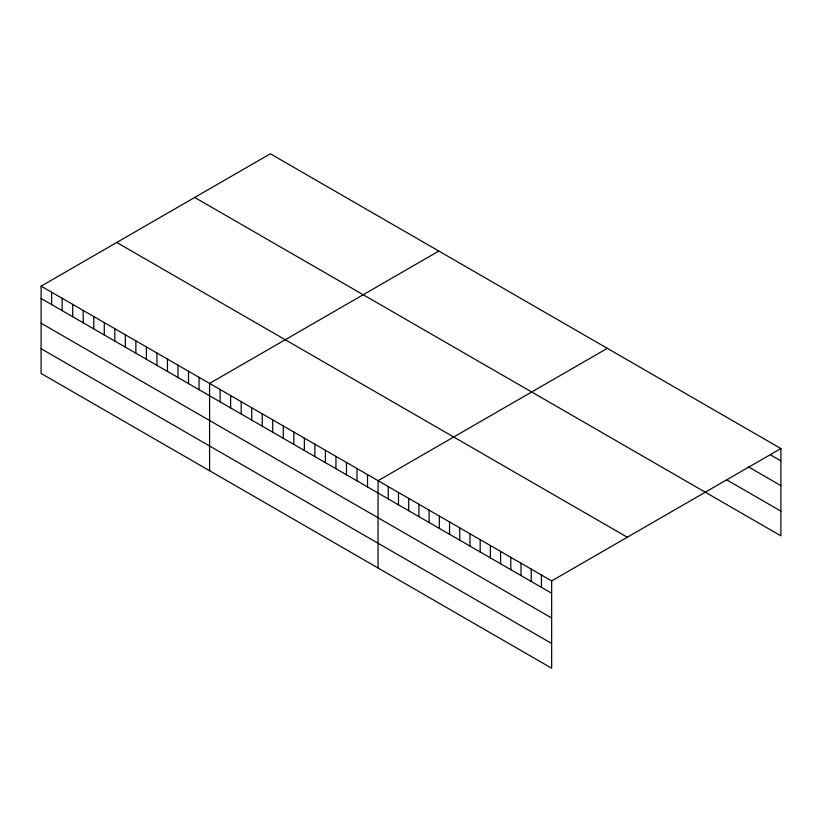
<?xml version="1.0" encoding="UTF-8"?>
<svg xmlns="http://www.w3.org/2000/svg" width="822" height="822" viewBox="0 0 822 822"><rect width="100%" height="100%" fill="white"/><g stroke="black" fill="none" stroke-linecap="round" stroke-linejoin="round"><path stroke-width="1.23" d="M41.1 286.148L551.654 580.907L551.654 668.214L41.1 373.445L41.1 286.148L270.346 153.786L780.9 448.555L780.9 535.852L194.701 197.465M438.835 251.059L209.579 383.422L209.579 470.718M607.314 348.333L378.058 480.695L378.058 567.992M551.654 580.907L780.9 448.555M770.687 454.998L780.9 460.885M748.226 466.762L780.9 485.627M726.782 479.873L780.9 511.12M116.755 242.469L627.299 537.228M41.1 298.478L551.654 593.248M41.1 323.221L551.654 617.98M41.1 348.713L551.654 643.472M541.441 575.02L541.441 587.35M531.228 569.122L531.228 581.452M521.014 563.224L521.014 575.564M510.801 557.326L510.801 569.667M500.598 551.439L500.598 563.769M490.385 545.541L490.385 557.871M480.171 539.643L480.171 551.983M469.958 533.745L469.958 546.085M459.755 527.858L459.755 540.188M449.542 521.96L449.542 534.29M439.328 516.062L439.328 528.402M429.115 510.164L429.115 522.504M418.912 504.276L418.912 516.606M408.698 498.379L408.698 510.709M398.485 492.481L398.485 504.821M388.272 486.583L388.272 498.923M367.537 474.613L367.537 486.943M357.005 468.53L357.005 480.87M346.473 462.457L346.473 474.787M335.941 456.374L335.941 468.704M325.409 450.292L325.409 462.632M314.877 444.209L314.877 456.549M304.356 438.136L304.356 450.466M293.824 432.053L293.824 444.394M283.292 425.971L283.292 438.311M272.76 419.898L272.76 432.228M262.228 413.815L262.228 426.156M251.707 407.733L251.707 420.073M241.175 401.66L241.175 413.99M230.643 395.577L230.643 407.918M220.111 389.494L220.111 401.835M199.047 377.339L199.047 389.679M188.526 371.256L188.526 383.597M177.994 365.184L177.994 377.514M167.462 359.101L167.462 371.441M156.93 353.018L156.93 365.358M146.398 346.946L146.398 359.276M135.866 340.863L135.866 353.193M125.345 334.78L125.345 347.12M114.813 328.708L114.813 341.038M104.281 322.625L104.281 334.955M93.749 316.542L93.749 328.882M83.217 310.469L83.217 322.799M72.685 304.387L72.685 316.717M62.164 298.304L62.164 310.644M51.632 292.231L51.632 304.561"/></g></svg>
